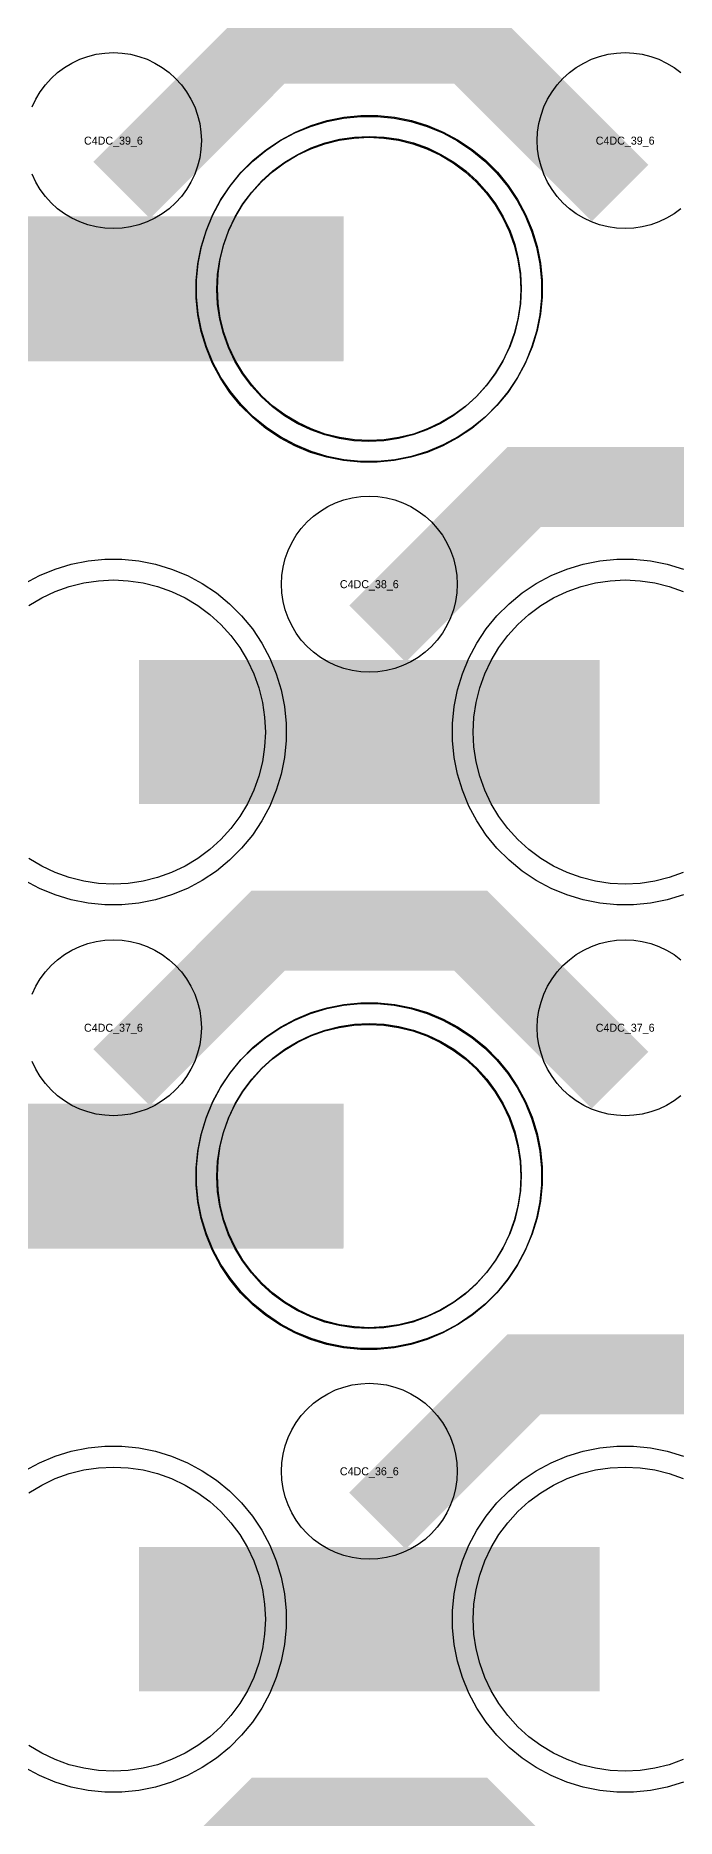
# Model space of a CAD drawing. Extents: x -11880 to 11880, y -14992 to 14992.
# Drawn here: x -10104 to -9904, y -9913 to -9357 of the extents above; entities that cross this region are included whole.
import ezdxf
from ezdxf.enums import TextEntityAlignment as Align

# ---------------------------------------------------------------- set-up
doc = ezdxf.new("R2010")
doc.units = 0
doc.header["$MEASUREMENT"] = 0
for name, color, linetype in [('GDS_775_DT_237', 138, 'CONTINUOUS'), ('RDL1_FS', 34, 'CONTINUOUS'), ('RDL_BS', 160, 'CONTINUOUS')]:
    doc.layers.add(name, color=color, linetype=linetype)

msp = doc.modelspace()

# ---------------------------------------------------------------- linework, layer by layer
at = {"layer": 'RDL1_FS', "color": 241, "true_color": 0xf7abae}
for points in [[(-10000.149, -9483.356), (-10004.806, -9483.127), (-10009.417, -9482.443), (-10013.94, -9481.311), (-10018.33, -9479.739), (-10022.544, -9477.747), (-10026.544, -9475.349), (-10030.289, -9472.571), (-10033.743, -9469.441), (-10036.873, -9465.987), (-10039.651, -9462.242), (-10042.049, -9458.242), (-10044.041, -9454.028), (-10045.613, -9449.638), (-10046.745, -9445.115), (-10047.429, -9440.504), (-10047.658, -9435.847), (-10047.429, -9431.19), (-10046.745, -9426.579), (-10045.613, -9422.056), (-10044.041, -9417.666), (-10042.049, -9413.452), (-10039.651, -9409.452), (-10036.873, -9405.707), (-10033.743, -9402.253), (-10030.289, -9399.123), (-10026.544, -9396.345), (-10022.544, -9393.947), (-10018.33, -9391.955), (-10013.94, -9390.383), (-10009.417, -9389.251), (-10004.806, -9388.567), (-10000.149, -9388.338), (-9995.492, -9388.567), (-9990.881, -9389.251), (-9986.358, -9390.383), (-9981.968, -9391.955), (-9977.754, -9393.947), (-9973.754, -9396.345), (-9970.009, -9399.123), (-9966.555, -9402.253), (-9963.425, -9405.707), (-9960.647, -9409.452), (-9958.249, -9413.452), (-9956.257, -9417.666), (-9954.685, -9422.056), (-9953.553, -9426.579), (-9952.869, -9431.19), (-9952.64, -9435.847), (-9952.869, -9440.504), (-9953.553, -9445.115), (-9954.685, -9449.638), (-9956.257, -9454.028), (-9958.249, -9458.242), (-9960.647, -9462.242), (-9963.425, -9465.987), (-9966.555, -9469.441), (-9970.009, -9472.571), (-9973.754, -9475.349), (-9977.754, -9477.747), (-9981.968, -9479.739), (-9986.358, -9481.311), (-9990.881, -9482.443), (-9995.492, -9483.127)], [(-10000.149, -9760.486), (-10004.806, -9760.257), (-10009.417, -9759.573), (-10013.94, -9758.441), (-10018.33, -9756.869), (-10022.544, -9754.877), (-10026.544, -9752.479), (-10030.289, -9749.701), (-10033.743, -9746.571), (-10036.873, -9743.117), (-10039.651, -9739.372), (-10042.049, -9735.372), (-10044.041, -9731.158), (-10045.613, -9726.768), (-10046.745, -9722.245), (-10047.429, -9717.634), (-10047.658, -9712.977), (-10047.429, -9708.32), (-10046.745, -9703.709), (-10045.613, -9699.186), (-10044.041, -9694.796), (-10042.049, -9690.582), (-10039.651, -9686.582), (-10036.873, -9682.837), (-10033.743, -9679.383), (-10030.289, -9676.253), (-10026.544, -9673.475), (-10022.544, -9671.077), (-10018.33, -9669.085), (-10013.94, -9667.513), (-10009.417, -9666.381), (-10004.806, -9665.697), (-10000.149, -9665.468), (-9995.492, -9665.697), (-9990.881, -9666.381), (-9986.358, -9667.513), (-9981.968, -9669.085), (-9977.754, -9671.077), (-9973.754, -9673.475), (-9970.009, -9676.253), (-9966.555, -9679.383), (-9963.425, -9682.837), (-9960.647, -9686.582), (-9958.249, -9690.582), (-9956.257, -9694.796), (-9954.685, -9699.186), (-9953.553, -9703.709), (-9952.869, -9708.32), (-9952.64, -9712.977), (-9952.869, -9717.634), (-9953.553, -9722.245), (-9954.685, -9726.768), (-9956.257, -9731.158), (-9958.249, -9735.372), (-9960.647, -9739.372), (-9963.425, -9743.117), (-9966.555, -9746.571), (-9970.009, -9749.701), (-9973.754, -9752.479), (-9977.754, -9754.877), (-9981.968, -9756.869), (-9986.358, -9758.441), (-9990.881, -9759.573), (-9995.492, -9760.257)]]:
    msp.add_lwpolyline(points, close=True, dxfattribs=at)
at = {"layer": 'RDL1_FS'}
for points in [[(-10000, -9483.074), (-10004.657, -9482.845), (-10009.268, -9482.161), (-10013.791, -9481.029), (-10018.181, -9479.457), (-10022.395, -9477.465), (-10026.395, -9475.067), (-10030.14, -9472.289), (-10033.594, -9469.159), (-10036.724, -9465.705), (-10039.502, -9461.96), (-10041.9, -9457.96), (-10043.892, -9453.746), (-10045.464, -9449.356), (-10046.596, -9444.833), (-10047.28, -9440.222), (-10047.509, -9435.565), (-10047.28, -9430.908), (-10046.596, -9426.297), (-10045.464, -9421.774), (-10043.892, -9417.384), (-10041.9, -9413.17), (-10039.502, -9409.17), (-10036.724, -9405.425), (-10033.594, -9401.971), (-10030.14, -9398.841), (-10026.395, -9396.063), (-10022.395, -9393.665), (-10018.181, -9391.673), (-10013.791, -9390.101), (-10009.268, -9388.969), (-10004.657, -9388.285), (-10000, -9388.056), (-9995.343, -9388.285), (-9990.732, -9388.969), (-9986.209, -9390.101), (-9981.819, -9391.673), (-9977.605, -9393.665), (-9973.605, -9396.063), (-9969.86, -9398.841), (-9966.406, -9401.971), (-9963.276, -9405.425), (-9960.498, -9409.17), (-9958.1, -9413.17), (-9956.108, -9417.384), (-9954.536, -9421.774), (-9953.404, -9426.297), (-9952.72, -9430.908), (-9952.491, -9435.565), (-9952.72, -9440.222), (-9953.404, -9444.833), (-9954.536, -9449.356), (-9956.108, -9453.746), (-9958.1, -9457.96), (-9960.498, -9461.96), (-9963.276, -9465.705), (-9966.406, -9469.159), (-9969.86, -9472.289), (-9973.605, -9475.067), (-9977.605, -9477.465), (-9981.819, -9479.457), (-9986.209, -9481.029), (-9990.732, -9482.161), (-9995.343, -9482.845)], [(-10000, -9760.204), (-10004.657, -9759.975), (-10009.268, -9759.291), (-10013.791, -9758.159), (-10018.181, -9756.587), (-10022.395, -9754.595), (-10026.395, -9752.197), (-10030.14, -9749.419), (-10033.594, -9746.289), (-10036.724, -9742.835), (-10039.502, -9739.09), (-10041.9, -9735.09), (-10043.892, -9730.876), (-10045.464, -9726.486), (-10046.596, -9721.963), (-10047.28, -9717.352), (-10047.509, -9712.695), (-10047.28, -9708.038), (-10046.596, -9703.427), (-10045.464, -9698.904), (-10043.892, -9694.514), (-10041.9, -9690.3), (-10039.502, -9686.3), (-10036.724, -9682.555), (-10033.594, -9679.101), (-10030.14, -9675.971), (-10026.395, -9673.193), (-10022.395, -9670.795), (-10018.181, -9668.803), (-10013.791, -9667.231), (-10009.268, -9666.099), (-10004.657, -9665.415), (-10000, -9665.186), (-9995.343, -9665.415), (-9990.732, -9666.099), (-9986.209, -9667.231), (-9981.819, -9668.803), (-9977.605, -9670.795), (-9973.605, -9673.193), (-9969.86, -9675.971), (-9966.406, -9679.101), (-9963.276, -9682.555), (-9960.498, -9686.3), (-9958.1, -9690.3), (-9956.108, -9694.514), (-9954.536, -9698.904), (-9953.404, -9703.427), (-9952.72, -9708.038), (-9952.491, -9712.695), (-9952.72, -9717.352), (-9953.404, -9721.963), (-9954.536, -9726.486), (-9956.108, -9730.876), (-9958.1, -9735.09), (-9960.498, -9739.09), (-9963.276, -9742.835), (-9966.406, -9746.289), (-9969.86, -9749.419), (-9973.605, -9752.197), (-9977.605, -9754.595), (-9981.819, -9756.587), (-9986.209, -9758.159), (-9990.732, -9759.291), (-9995.343, -9759.975)]]:
    msp.add_lwpolyline(points, close=True, dxfattribs=at)
at = {"layer": 'RDL1_FS', "color": 241, "true_color": 0xf7abae}
for points in [[(-10152.147, -9435.847, 45, 45, 0), (-10080.147, -9435.847, 45, 45, 0)], [(-10080.147, -9435.847, 45, 45, 0), (-10008.147, -9435.847, 45, 45, 0)], [(-10152.147, -9712.977, 45, 45, 0), (-10080.147, -9712.977, 45, 45, 0)], [(-10080.147, -9712.977, 45, 45, 0), (-10008.147, -9712.977, 45, 45, 0)]]:
    msp.add_lwpolyline(points, format="xyseb", dxfattribs=at)
at = {"layer": 'RDL1_FS'}
for points in [[(-10151.998, -9435.565, 45, 45, 0), (-10079.998, -9435.565, 45, 45, 0)], [(-10079.998, -9435.565, 45, 45, 0), (-10007.998, -9435.565, 45, 45, 0)], [(-10071.998, -9574.13, 45, 45, 0), (-9999.998, -9574.13, 45, 45, 0)], [(-9999.998, -9574.13, 45, 45, 0), (-9927.998, -9574.13, 45, 45, 0)], [(-10151.998, -9712.695, 45, 45, 0), (-10079.998, -9712.695, 45, 45, 0)], [(-10079.998, -9712.695, 45, 45, 0), (-10007.998, -9712.695, 45, 45, 0)], [(-10071.998, -9851.26, 45, 45, 0), (-9999.998, -9851.26, 45, 45, 0)], [(-9999.998, -9851.26, 45, 45, 0), (-9927.998, -9851.26, 45, 45, 0)]]:
    msp.add_lwpolyline(points, format="xyseb", dxfattribs=at)
for points in [[(-10106.395, -9534.628), (-10102.395, -9532.23), (-10098.181, -9530.238), (-10093.791, -9528.666), (-10089.268, -9527.534), (-10084.657, -9526.85), (-10080, -9526.621), (-10075.343, -9526.85), (-10070.732, -9527.534), (-10066.209, -9528.666), (-10061.819, -9530.238), (-10057.605, -9532.23), (-10053.605, -9534.628), (-10049.86, -9537.406), (-10046.406, -9540.536), (-10043.276, -9543.99), (-10040.498, -9547.735), (-10038.1, -9551.735), (-10036.108, -9555.949), (-10034.536, -9560.339), (-10033.404, -9564.862), (-10032.72, -9569.473), (-10032.491, -9574.13), (-10032.72, -9578.787), (-10033.404, -9583.398), (-10034.536, -9587.921), (-10036.108, -9592.311), (-10038.1, -9596.525), (-10040.498, -9600.525), (-10043.276, -9604.27), (-10046.406, -9607.724), (-10049.86, -9610.854), (-10053.605, -9613.632), (-10057.605, -9616.03), (-10061.819, -9618.022), (-10066.209, -9619.594), (-10070.732, -9620.726), (-10075.343, -9621.41), (-10080, -9621.639), (-10084.657, -9621.41), (-10089.268, -9620.726), (-10093.791, -9619.594), (-10098.181, -9618.022), (-10102.395, -9616.03), (-10106.395, -9613.632)], [(-9901.819, -9618.022), (-9906.209, -9619.594), (-9910.732, -9620.726), (-9915.343, -9621.41), (-9920, -9621.639), (-9924.657, -9621.41), (-9929.268, -9620.726), (-9933.791, -9619.594), (-9938.181, -9618.022), (-9942.395, -9616.03), (-9946.395, -9613.632), (-9950.14, -9610.854), (-9953.594, -9607.724), (-9956.724, -9604.27), (-9959.502, -9600.525), (-9961.9, -9596.525), (-9963.892, -9592.311), (-9965.464, -9587.921), (-9966.596, -9583.398), (-9967.28, -9578.787), (-9967.509, -9574.13), (-9967.28, -9569.473), (-9966.596, -9564.862), (-9965.464, -9560.339), (-9963.892, -9555.949), (-9961.9, -9551.735), (-9959.502, -9547.735), (-9956.724, -9543.99), (-9953.594, -9540.536), (-9950.14, -9537.406), (-9946.395, -9534.628), (-9942.395, -9532.23), (-9938.181, -9530.238), (-9933.791, -9528.666), (-9929.268, -9527.534), (-9924.657, -9526.85), (-9920, -9526.621), (-9915.343, -9526.85), (-9910.732, -9527.534), (-9906.209, -9528.666), (-9901.819, -9530.238)], [(-10106.395, -9811.758), (-10102.395, -9809.36), (-10098.181, -9807.368), (-10093.791, -9805.796), (-10089.268, -9804.664), (-10084.657, -9803.98), (-10080, -9803.751), (-10075.343, -9803.98), (-10070.732, -9804.664), (-10066.209, -9805.796), (-10061.819, -9807.368), (-10057.605, -9809.36), (-10053.605, -9811.758), (-10049.86, -9814.536), (-10046.406, -9817.666), (-10043.276, -9821.12), (-10040.498, -9824.865), (-10038.1, -9828.865), (-10036.108, -9833.079), (-10034.536, -9837.469), (-10033.404, -9841.992), (-10032.72, -9846.603), (-10032.491, -9851.26), (-10032.72, -9855.917), (-10033.404, -9860.528), (-10034.536, -9865.051), (-10036.108, -9869.441), (-10038.1, -9873.655), (-10040.498, -9877.655), (-10043.276, -9881.4), (-10046.406, -9884.854), (-10049.86, -9887.984), (-10053.605, -9890.762), (-10057.605, -9893.16), (-10061.819, -9895.152), (-10066.209, -9896.724), (-10070.732, -9897.856), (-10075.343, -9898.54), (-10080, -9898.769), (-10084.657, -9898.54), (-10089.268, -9897.856), (-10093.791, -9896.724), (-10098.181, -9895.152), (-10102.395, -9893.16), (-10106.395, -9890.762)], [(-9901.819, -9895.152), (-9906.209, -9896.724), (-9910.732, -9897.856), (-9915.343, -9898.54), (-9920, -9898.769), (-9924.657, -9898.54), (-9929.268, -9897.856), (-9933.791, -9896.724), (-9938.181, -9895.152), (-9942.395, -9893.16), (-9946.395, -9890.762), (-9950.14, -9887.984), (-9953.594, -9884.854), (-9956.724, -9881.4), (-9959.502, -9877.655), (-9961.9, -9873.655), (-9963.892, -9869.441), (-9965.464, -9865.051), (-9966.596, -9860.528), (-9967.28, -9855.917), (-9967.509, -9851.26), (-9967.28, -9846.603), (-9966.596, -9841.992), (-9965.464, -9837.469), (-9963.892, -9833.079), (-9961.9, -9828.865), (-9959.502, -9824.865), (-9956.724, -9821.12), (-9953.594, -9817.666), (-9950.14, -9814.536), (-9946.395, -9811.758), (-9942.395, -9809.36), (-9938.181, -9807.368), (-9933.791, -9805.796), (-9929.268, -9804.664), (-9924.657, -9803.98), (-9920, -9803.751), (-9915.343, -9803.98), (-9910.732, -9804.664), (-9906.209, -9805.796), (-9901.819, -9807.368)]]:
    msp.add_lwpolyline(points, dxfattribs=at)
at = {"layer": 'RDL_BS'}
for points in [[(-10077.438, -9404.879, 25, 25, 0), (-10031.623, -9359.064, 25, 25, 0), (-9998.07, -9359.064, 25, 25, 0)], [(-9921.599, -9405.778, 25, 25, 0), (-9968.313, -9359.064, 25, 25, 0), (-9998.071, -9359.064, 25, 25, 0)], [(-9997.438, -9543.444, 25, 25, 0), (-9951.623, -9497.629, 25, 25, 0), (-9918.07, -9497.629, 25, 25, 0)], [(-9841.599, -9544.343, 25, 25, 0), (-9888.313, -9497.629, 25, 25, 0), (-9918.071, -9497.629, 25, 25, 0)], [(-10077.438, -9682.009, 25, 25, 0), (-10031.623, -9636.194, 25, 25, 0), (-9998.07, -9636.194, 25, 25, 0)], [(-9921.599, -9682.908, 25, 25, 0), (-9968.313, -9636.194, 25, 25, 0), (-9998.071, -9636.194, 25, 25, 0)], [(-9997.438, -9820.574, 25, 25, 0), (-9951.623, -9774.759, 25, 25, 0), (-9918.07, -9774.759, 25, 25, 0)], [(-9841.599, -9821.473, 25, 25, 0), (-9888.313, -9774.759, 25, 25, 0), (-9918.071, -9774.759, 25, 25, 0)], [(-10000, -10014.82, 25, 25, 0), (-10000, -9900.819, 25, 25, 0)], [(-10077.438, -9959.134, 25, 25, 0), (-10031.623, -9913.319, 25, 25, 0), (-9998.07, -9913.319, 25, 25, 0)], [(-9921.599, -9960.033, 25, 25, 0), (-9968.313, -9913.319, 25, 25, 0), (-9998.071, -9913.319, 25, 25, 0)]]:
    msp.add_lwpolyline(points, format="xyseb", dxfattribs=at)
for points in [[(-10105.402, -9378.858), (-10104.25, -9376.421), (-10102.857, -9374.097), (-10101.254, -9371.934), (-10099.442, -9369.935), (-10097.443, -9368.123), (-10095.28, -9366.52), (-10092.956, -9365.127), (-10090.519, -9363.975), (-10087.984, -9363.068), (-10085.365, -9362.411), (-10082.693, -9362.015), (-10080, -9361.883), (-10077.307, -9362.015), (-10074.635, -9362.411), (-10072.016, -9363.068), (-10069.481, -9363.975), (-10067.044, -9365.127), (-10064.72, -9366.52), (-10062.557, -9368.123), (-10060.558, -9369.935), (-10058.746, -9371.934), (-10057.143, -9374.097), (-10055.75, -9376.421), (-10054.598, -9378.858), (-10053.691, -9381.393), (-10053.034, -9384.012), (-10052.638, -9386.684), (-10052.506, -9389.377), (-10052.638, -9392.07), (-10053.034, -9394.742), (-10053.691, -9397.361), (-10054.598, -9399.896), (-10055.75, -9402.333), (-10057.143, -9404.657), (-10058.746, -9406.82), (-10060.558, -9408.819), (-10062.557, -9410.631), (-10064.72, -9412.234), (-10067.044, -9413.627), (-10069.481, -9414.779), (-10072.016, -9415.686), (-10074.635, -9416.343), (-10077.307, -9416.739), (-10080, -9416.871), (-10082.693, -9416.739), (-10085.365, -9416.343), (-10087.984, -9415.686), (-10090.519, -9414.779), (-10092.956, -9413.627), (-10095.28, -9412.234), (-10097.443, -9410.631), (-10099.442, -9408.819), (-10101.254, -9406.82), (-10102.857, -9404.657), (-10104.25, -9402.333), (-10105.402, -9399.896)], [(-9902.557, -9410.631), (-9904.72, -9412.234), (-9907.044, -9413.627), (-9909.481, -9414.779), (-9912.016, -9415.686), (-9914.635, -9416.343), (-9917.307, -9416.739), (-9920, -9416.871), (-9922.693, -9416.739), (-9925.365, -9416.343), (-9927.984, -9415.686), (-9930.519, -9414.779), (-9932.956, -9413.627), (-9935.28, -9412.234), (-9937.443, -9410.631), (-9939.442, -9408.819), (-9941.254, -9406.82), (-9942.857, -9404.657), (-9944.25, -9402.333), (-9945.402, -9399.896), (-9946.309, -9397.361), (-9946.966, -9394.742), (-9947.362, -9392.07), (-9947.494, -9389.377), (-9947.362, -9386.684), (-9946.966, -9384.012), (-9946.309, -9381.393), (-9945.402, -9378.858), (-9944.25, -9376.421), (-9942.857, -9374.097), (-9941.254, -9371.934), (-9939.442, -9369.935), (-9937.443, -9368.123), (-9935.28, -9366.52), (-9932.956, -9365.127), (-9930.519, -9363.975), (-9927.984, -9363.068), (-9925.365, -9362.411), (-9922.693, -9362.015), (-9920, -9361.883), (-9917.307, -9362.015), (-9914.635, -9362.411), (-9912.016, -9363.068), (-9909.481, -9363.975), (-9907.044, -9365.127), (-9904.72, -9366.52), (-9902.557, -9368.123)], [(-10107.777, -9527.747), (-10103.115, -9525.255), (-10098.205, -9523.224), (-10093.165, -9521.693), (-10087.938, -9520.647), (-10082.644, -9520.13), (-10077.356, -9520.13), (-10072.062, -9520.647), (-10066.835, -9521.693), (-10061.795, -9523.224), (-10056.885, -9525.255), (-10052.223, -9527.747), (-10047.809, -9530.694), (-10043.708, -9534.056), (-10039.926, -9537.838), (-10036.564, -9541.939), (-10033.617, -9546.353), (-10031.125, -9551.015), (-10029.094, -9555.925), (-10027.563, -9560.965), (-10026.517, -9566.192), (-10026, -9571.486), (-10026, -9576.774), (-10026.517, -9582.068), (-10027.563, -9587.295), (-10029.094, -9592.335), (-10031.125, -9597.245), (-10033.617, -9601.907), (-10036.564, -9606.321), (-10039.926, -9610.422), (-10043.708, -9614.204), (-10047.809, -9617.566), (-10052.223, -9620.513), (-10056.885, -9623.005), (-10061.795, -9625.036), (-10066.835, -9626.567), (-10072.062, -9627.613), (-10077.356, -9628.13), (-10082.644, -9628.13), (-10087.938, -9627.613), (-10093.165, -9626.567), (-10098.205, -9625.036), (-10103.115, -9623.005), (-10107.777, -9620.513)], [(-9901.795, -9625.036), (-9906.835, -9626.567), (-9912.062, -9627.613), (-9917.356, -9628.13), (-9922.644, -9628.13), (-9927.938, -9627.613), (-9933.165, -9626.567), (-9938.205, -9625.036), (-9943.115, -9623.005), (-9947.777, -9620.513), (-9952.191, -9617.566), (-9956.292, -9614.204), (-9960.074, -9610.422), (-9963.436, -9606.321), (-9966.383, -9601.907), (-9968.875, -9597.245), (-9970.906, -9592.335), (-9972.437, -9587.295), (-9973.483, -9582.068), (-9974, -9576.774), (-9974, -9571.486), (-9973.483, -9566.192), (-9972.437, -9560.965), (-9970.906, -9555.925), (-9968.875, -9551.015), (-9966.383, -9546.353), (-9963.436, -9541.939), (-9960.074, -9537.838), (-9956.292, -9534.056), (-9952.191, -9530.694), (-9947.777, -9527.747), (-9943.115, -9525.255), (-9938.205, -9523.224), (-9933.165, -9521.693), (-9927.938, -9520.647), (-9922.644, -9520.13), (-9917.356, -9520.13), (-9912.062, -9520.647), (-9906.835, -9521.693), (-9901.795, -9523.224)], [(-10105.402, -9655.988), (-10104.25, -9653.551), (-10102.857, -9651.227), (-10101.254, -9649.064), (-10099.442, -9647.065), (-10097.443, -9645.253), (-10095.28, -9643.65), (-10092.956, -9642.257), (-10090.519, -9641.105), (-10087.984, -9640.198), (-10085.365, -9639.541), (-10082.693, -9639.145), (-10080, -9639.013), (-10077.307, -9639.145), (-10074.635, -9639.541), (-10072.016, -9640.198), (-10069.481, -9641.105), (-10067.044, -9642.257), (-10064.72, -9643.65), (-10062.557, -9645.253), (-10060.558, -9647.065), (-10058.746, -9649.064), (-10057.143, -9651.227), (-10055.75, -9653.551), (-10054.598, -9655.988), (-10053.691, -9658.523), (-10053.034, -9661.142), (-10052.638, -9663.814), (-10052.506, -9666.507), (-10052.638, -9669.2), (-10053.034, -9671.872), (-10053.691, -9674.491), (-10054.598, -9677.026), (-10055.75, -9679.463), (-10057.143, -9681.787), (-10058.746, -9683.95), (-10060.558, -9685.949), (-10062.557, -9687.761), (-10064.72, -9689.364), (-10067.044, -9690.757), (-10069.481, -9691.909), (-10072.016, -9692.816), (-10074.635, -9693.473), (-10077.307, -9693.869), (-10080, -9694.001), (-10082.693, -9693.869), (-10085.365, -9693.473), (-10087.984, -9692.816), (-10090.519, -9691.909), (-10092.956, -9690.757), (-10095.28, -9689.364), (-10097.443, -9687.761), (-10099.442, -9685.949), (-10101.254, -9683.95), (-10102.857, -9681.787), (-10104.25, -9679.463), (-10105.402, -9677.026)], [(-9902.557, -9687.761), (-9904.72, -9689.364), (-9907.044, -9690.757), (-9909.481, -9691.909), (-9912.016, -9692.816), (-9914.635, -9693.473), (-9917.307, -9693.869), (-9920, -9694.001), (-9922.693, -9693.869), (-9925.365, -9693.473), (-9927.984, -9692.816), (-9930.519, -9691.909), (-9932.956, -9690.757), (-9935.28, -9689.364), (-9937.443, -9687.761), (-9939.442, -9685.949), (-9941.254, -9683.95), (-9942.857, -9681.787), (-9944.25, -9679.463), (-9945.402, -9677.026), (-9946.309, -9674.491), (-9946.966, -9671.872), (-9947.362, -9669.2), (-9947.494, -9666.507), (-9947.362, -9663.814), (-9946.966, -9661.142), (-9946.309, -9658.523), (-9945.402, -9655.988), (-9944.25, -9653.551), (-9942.857, -9651.227), (-9941.254, -9649.064), (-9939.442, -9647.065), (-9937.443, -9645.253), (-9935.28, -9643.65), (-9932.956, -9642.257), (-9930.519, -9641.105), (-9927.984, -9640.198), (-9925.365, -9639.541), (-9922.693, -9639.145), (-9920, -9639.013), (-9917.307, -9639.145), (-9914.635, -9639.541), (-9912.016, -9640.198), (-9909.481, -9641.105), (-9907.044, -9642.257), (-9904.72, -9643.65), (-9902.557, -9645.253)], [(-10107.777, -9804.877), (-10103.115, -9802.385), (-10098.205, -9800.354), (-10093.165, -9798.823), (-10087.938, -9797.777), (-10082.644, -9797.26), (-10077.356, -9797.26), (-10072.062, -9797.777), (-10066.835, -9798.823), (-10061.795, -9800.354), (-10056.885, -9802.385), (-10052.223, -9804.877), (-10047.809, -9807.824), (-10043.708, -9811.186), (-10039.926, -9814.968), (-10036.564, -9819.069), (-10033.617, -9823.483), (-10031.125, -9828.145), (-10029.094, -9833.055), (-10027.563, -9838.095), (-10026.517, -9843.322), (-10026, -9848.616), (-10026, -9853.904), (-10026.517, -9859.198), (-10027.563, -9864.425), (-10029.094, -9869.465), (-10031.125, -9874.375), (-10033.617, -9879.037), (-10036.564, -9883.451), (-10039.926, -9887.552), (-10043.708, -9891.334), (-10047.809, -9894.696), (-10052.223, -9897.643), (-10056.885, -9900.135), (-10061.795, -9902.166), (-10066.835, -9903.697), (-10072.062, -9904.743), (-10077.356, -9905.26), (-10082.644, -9905.26), (-10087.938, -9904.743), (-10093.165, -9903.697), (-10098.205, -9902.166), (-10103.115, -9900.135), (-10107.777, -9897.643)], [(-9901.795, -9902.166), (-9906.835, -9903.697), (-9912.062, -9904.743), (-9917.356, -9905.26), (-9922.644, -9905.26), (-9927.938, -9904.743), (-9933.165, -9903.697), (-9938.205, -9902.166), (-9943.115, -9900.135), (-9947.777, -9897.643), (-9952.191, -9894.696), (-9956.292, -9891.334), (-9960.074, -9887.552), (-9963.436, -9883.451), (-9966.383, -9879.037), (-9968.875, -9874.375), (-9970.906, -9869.465), (-9972.437, -9864.425), (-9973.483, -9859.198), (-9974, -9853.904), (-9974, -9848.616), (-9973.483, -9843.322), (-9972.437, -9838.095), (-9970.906, -9833.055), (-9968.875, -9828.145), (-9966.383, -9823.483), (-9963.436, -9819.069), (-9960.074, -9814.968), (-9956.292, -9811.186), (-9952.191, -9807.824), (-9947.777, -9804.877), (-9943.115, -9802.385), (-9938.205, -9800.354), (-9933.165, -9798.823), (-9927.938, -9797.777), (-9922.644, -9797.26), (-9917.356, -9797.26), (-9912.062, -9797.777), (-9906.835, -9798.823), (-9901.795, -9800.354)]]:
    msp.add_lwpolyline(points, dxfattribs=at)
at = {"layer": 'RDL_BS', "color": 241, "true_color": 0xf7abae}
for points in [[(-10002.793, -9489.847), (-10008.087, -9489.33), (-10013.314, -9488.284), (-10018.354, -9486.753), (-10023.264, -9484.722), (-10027.926, -9482.23), (-10032.34, -9479.283), (-10036.441, -9475.921), (-10040.223, -9472.139), (-10043.585, -9468.038), (-10046.532, -9463.624), (-10049.024, -9458.962), (-10051.055, -9454.052), (-10052.586, -9449.012), (-10053.632, -9443.785), (-10054.149, -9438.491), (-10054.149, -9433.203), (-10053.632, -9427.909), (-10052.586, -9422.682), (-10051.055, -9417.642), (-10049.024, -9412.732), (-10046.532, -9408.07), (-10043.585, -9403.656), (-10040.223, -9399.555), (-10036.441, -9395.773), (-10032.34, -9392.411), (-10027.926, -9389.464), (-10023.264, -9386.972), (-10018.354, -9384.941), (-10013.314, -9383.41), (-10008.087, -9382.364), (-10002.793, -9381.847), (-9997.505, -9381.847), (-9992.211, -9382.364), (-9986.984, -9383.41), (-9981.944, -9384.941), (-9977.034, -9386.972), (-9972.372, -9389.464), (-9967.958, -9392.411), (-9963.857, -9395.773), (-9960.075, -9399.555), (-9956.713, -9403.656), (-9953.766, -9408.07), (-9951.274, -9412.732), (-9949.243, -9417.642), (-9947.712, -9422.682), (-9946.666, -9427.909), (-9946.149, -9433.203), (-9946.149, -9438.491), (-9946.666, -9443.785), (-9947.712, -9449.012), (-9949.243, -9454.052), (-9951.274, -9458.962), (-9953.766, -9463.624), (-9956.713, -9468.038), (-9960.075, -9472.139), (-9963.857, -9475.921), (-9967.958, -9479.283), (-9972.372, -9482.23), (-9977.034, -9484.722), (-9981.944, -9486.753), (-9986.984, -9488.284), (-9992.211, -9489.33), (-9997.505, -9489.847)], [(-10002.793, -9766.977), (-10008.087, -9766.46), (-10013.314, -9765.414), (-10018.354, -9763.883), (-10023.264, -9761.852), (-10027.926, -9759.36), (-10032.34, -9756.413), (-10036.441, -9753.051), (-10040.223, -9749.269), (-10043.585, -9745.168), (-10046.532, -9740.754), (-10049.024, -9736.092), (-10051.055, -9731.182), (-10052.586, -9726.142), (-10053.632, -9720.915), (-10054.149, -9715.621), (-10054.149, -9710.333), (-10053.632, -9705.039), (-10052.586, -9699.812), (-10051.055, -9694.772), (-10049.024, -9689.862), (-10046.532, -9685.2), (-10043.585, -9680.786), (-10040.223, -9676.685), (-10036.441, -9672.903), (-10032.34, -9669.541), (-10027.926, -9666.594), (-10023.264, -9664.102), (-10018.354, -9662.071), (-10013.314, -9660.54), (-10008.087, -9659.494), (-10002.793, -9658.977), (-9997.505, -9658.977), (-9992.211, -9659.494), (-9986.984, -9660.54), (-9981.944, -9662.071), (-9977.034, -9664.102), (-9972.372, -9666.594), (-9967.958, -9669.541), (-9963.857, -9672.903), (-9960.075, -9676.685), (-9956.713, -9680.786), (-9953.766, -9685.2), (-9951.274, -9689.862), (-9949.243, -9694.772), (-9947.712, -9699.812), (-9946.666, -9705.039), (-9946.149, -9710.333), (-9946.149, -9715.621), (-9946.666, -9720.915), (-9947.712, -9726.142), (-9949.243, -9731.182), (-9951.274, -9736.092), (-9953.766, -9740.754), (-9956.713, -9745.168), (-9960.075, -9749.269), (-9963.857, -9753.051), (-9967.958, -9756.413), (-9972.372, -9759.36), (-9977.034, -9761.852), (-9981.944, -9763.883), (-9986.984, -9765.414), (-9992.211, -9766.46), (-9997.505, -9766.977)]]:
    msp.add_lwpolyline(points, close=True, dxfattribs=at)
at = {"layer": 'RDL_BS'}
for points in [[(-10002.644, -9489.565), (-10007.938, -9489.048), (-10013.165, -9488.002), (-10018.205, -9486.471), (-10023.115, -9484.44), (-10027.777, -9481.948), (-10032.191, -9479.001), (-10036.292, -9475.639), (-10040.074, -9471.857), (-10043.436, -9467.756), (-10046.383, -9463.342), (-10048.875, -9458.68), (-10050.906, -9453.77), (-10052.437, -9448.73), (-10053.483, -9443.503), (-10054, -9438.209), (-10054, -9432.921), (-10053.483, -9427.627), (-10052.437, -9422.4), (-10050.906, -9417.36), (-10048.875, -9412.45), (-10046.383, -9407.788), (-10043.436, -9403.374), (-10040.074, -9399.273), (-10036.292, -9395.491), (-10032.191, -9392.129), (-10027.777, -9389.182), (-10023.115, -9386.69), (-10018.205, -9384.659), (-10013.165, -9383.128), (-10007.938, -9382.082), (-10002.644, -9381.565), (-9997.356, -9381.565), (-9992.062, -9382.082), (-9986.835, -9383.128), (-9981.795, -9384.659), (-9976.885, -9386.69), (-9972.223, -9389.182), (-9967.809, -9392.129), (-9963.708, -9395.491), (-9959.926, -9399.273), (-9956.564, -9403.374), (-9953.617, -9407.788), (-9951.125, -9412.45), (-9949.094, -9417.36), (-9947.563, -9422.4), (-9946.517, -9427.627), (-9946, -9432.921), (-9946, -9438.209), (-9946.517, -9443.503), (-9947.563, -9448.73), (-9949.094, -9453.77), (-9951.125, -9458.68), (-9953.617, -9463.342), (-9956.564, -9467.756), (-9959.926, -9471.857), (-9963.708, -9475.639), (-9967.809, -9479.001), (-9972.223, -9481.948), (-9976.885, -9484.44), (-9981.795, -9486.471), (-9986.835, -9488.002), (-9992.062, -9489.048), (-9997.356, -9489.565)], [(-10000, -9555.436), (-10002.693, -9555.304), (-10005.365, -9554.908), (-10007.984, -9554.251), (-10010.519, -9553.344), (-10012.956, -9552.192), (-10015.28, -9550.799), (-10017.443, -9549.196), (-10019.442, -9547.384), (-10021.254, -9545.385), (-10022.857, -9543.222), (-10024.25, -9540.898), (-10025.402, -9538.461), (-10026.309, -9535.926), (-10026.966, -9533.307), (-10027.362, -9530.635), (-10027.494, -9527.942), (-10027.362, -9525.249), (-10026.966, -9522.577), (-10026.309, -9519.958), (-10025.402, -9517.423), (-10024.25, -9514.986), (-10022.857, -9512.662), (-10021.254, -9510.499), (-10019.442, -9508.5), (-10017.443, -9506.688), (-10015.28, -9505.085), (-10012.956, -9503.692), (-10010.519, -9502.54), (-10007.984, -9501.633), (-10005.365, -9500.976), (-10002.693, -9500.58), (-10000, -9500.448), (-9997.307, -9500.58), (-9994.635, -9500.976), (-9992.016, -9501.633), (-9989.481, -9502.54), (-9987.044, -9503.692), (-9984.72, -9505.085), (-9982.557, -9506.688), (-9980.558, -9508.5), (-9978.746, -9510.499), (-9977.143, -9512.662), (-9975.75, -9514.986), (-9974.598, -9517.423), (-9973.691, -9519.958), (-9973.034, -9522.577), (-9972.638, -9525.249), (-9972.506, -9527.942), (-9972.638, -9530.635), (-9973.034, -9533.307), (-9973.691, -9535.926), (-9974.598, -9538.461), (-9975.75, -9540.898), (-9977.143, -9543.222), (-9978.746, -9545.385), (-9980.558, -9547.384), (-9982.557, -9549.196), (-9984.72, -9550.799), (-9987.044, -9552.192), (-9989.481, -9553.344), (-9992.016, -9554.251), (-9994.635, -9554.908), (-9997.307, -9555.304)], [(-10002.644, -9766.695), (-10007.938, -9766.178), (-10013.165, -9765.132), (-10018.205, -9763.601), (-10023.115, -9761.57), (-10027.777, -9759.078), (-10032.191, -9756.131), (-10036.292, -9752.769), (-10040.074, -9748.987), (-10043.436, -9744.886), (-10046.383, -9740.472), (-10048.875, -9735.81), (-10050.906, -9730.9), (-10052.437, -9725.86), (-10053.483, -9720.633), (-10054, -9715.339), (-10054, -9710.051), (-10053.483, -9704.757), (-10052.437, -9699.53), (-10050.906, -9694.49), (-10048.875, -9689.58), (-10046.383, -9684.918), (-10043.436, -9680.504), (-10040.074, -9676.403), (-10036.292, -9672.621), (-10032.191, -9669.259), (-10027.777, -9666.312), (-10023.115, -9663.82), (-10018.205, -9661.789), (-10013.165, -9660.258), (-10007.938, -9659.212), (-10002.644, -9658.695), (-9997.356, -9658.695), (-9992.062, -9659.212), (-9986.835, -9660.258), (-9981.795, -9661.789), (-9976.885, -9663.82), (-9972.223, -9666.312), (-9967.809, -9669.259), (-9963.708, -9672.621), (-9959.926, -9676.403), (-9956.564, -9680.504), (-9953.617, -9684.918), (-9951.125, -9689.58), (-9949.094, -9694.49), (-9947.563, -9699.53), (-9946.517, -9704.757), (-9946, -9710.051), (-9946, -9715.339), (-9946.517, -9720.633), (-9947.563, -9725.86), (-9949.094, -9730.9), (-9951.125, -9735.81), (-9953.617, -9740.472), (-9956.564, -9744.886), (-9959.926, -9748.987), (-9963.708, -9752.769), (-9967.809, -9756.131), (-9972.223, -9759.078), (-9976.885, -9761.57), (-9981.795, -9763.601), (-9986.835, -9765.132), (-9992.062, -9766.178), (-9997.356, -9766.695)], [(-10000, -9832.566), (-10002.693, -9832.434), (-10005.365, -9832.038), (-10007.984, -9831.381), (-10010.519, -9830.474), (-10012.956, -9829.322), (-10015.28, -9827.929), (-10017.443, -9826.326), (-10019.442, -9824.514), (-10021.254, -9822.515), (-10022.857, -9820.352), (-10024.25, -9818.028), (-10025.402, -9815.591), (-10026.309, -9813.056), (-10026.966, -9810.437), (-10027.362, -9807.765), (-10027.494, -9805.072), (-10027.362, -9802.379), (-10026.966, -9799.707), (-10026.309, -9797.088), (-10025.402, -9794.553), (-10024.25, -9792.116), (-10022.857, -9789.792), (-10021.254, -9787.629), (-10019.442, -9785.63), (-10017.443, -9783.818), (-10015.28, -9782.215), (-10012.956, -9780.822), (-10010.519, -9779.67), (-10007.984, -9778.763), (-10005.365, -9778.106), (-10002.693, -9777.71), (-10000, -9777.578), (-9997.307, -9777.71), (-9994.635, -9778.106), (-9992.016, -9778.763), (-9989.481, -9779.67), (-9987.044, -9780.822), (-9984.72, -9782.215), (-9982.557, -9783.818), (-9980.558, -9785.63), (-9978.746, -9787.629), (-9977.143, -9789.792), (-9975.75, -9792.116), (-9974.598, -9794.553), (-9973.691, -9797.088), (-9973.034, -9799.707), (-9972.638, -9802.379), (-9972.506, -9805.072), (-9972.638, -9807.765), (-9973.034, -9810.437), (-9973.691, -9813.056), (-9974.598, -9815.591), (-9975.75, -9818.028), (-9977.143, -9820.352), (-9978.746, -9822.515), (-9980.558, -9824.514), (-9982.557, -9826.326), (-9984.72, -9827.929), (-9987.044, -9829.322), (-9989.481, -9830.474), (-9992.016, -9831.381), (-9994.635, -9832.038), (-9997.307, -9832.434)]]:
    msp.add_lwpolyline(points, close=True, dxfattribs=at)

# ---------------------------------------------------------------- texts
at = {"layer": 'GDS_775_DT_237'}
for s, p in [('C4DC_39_6', (-10080, -9389.377)), ('C4DC_39_6', (-10080, -9389.377)), ('C4DC_39_6', (-9920, -9389.377)), ('C4DC_39_6', (-9920, -9389.377)), ('C4DC_38_6', (-10000, -9527.942)), ('C4DC_38_6', (-10000, -9527.942)), ('C4DC_37_6', (-10080, -9666.507)), ('C4DC_37_6', (-10080, -9666.507)), ('C4DC_37_6', (-9920, -9666.507)), ('C4DC_37_6', (-9920, -9666.507)), ('C4DC_36_6', (-10000, -9805.072)), ('C4DC_36_6', (-10000, -9805.072))]:
    msp.add_text(s, height=2.5, dxfattribs=at).set_placement(p, align=Align.MIDDLE_CENTER)

doc.saveas('drawing.dxf')
